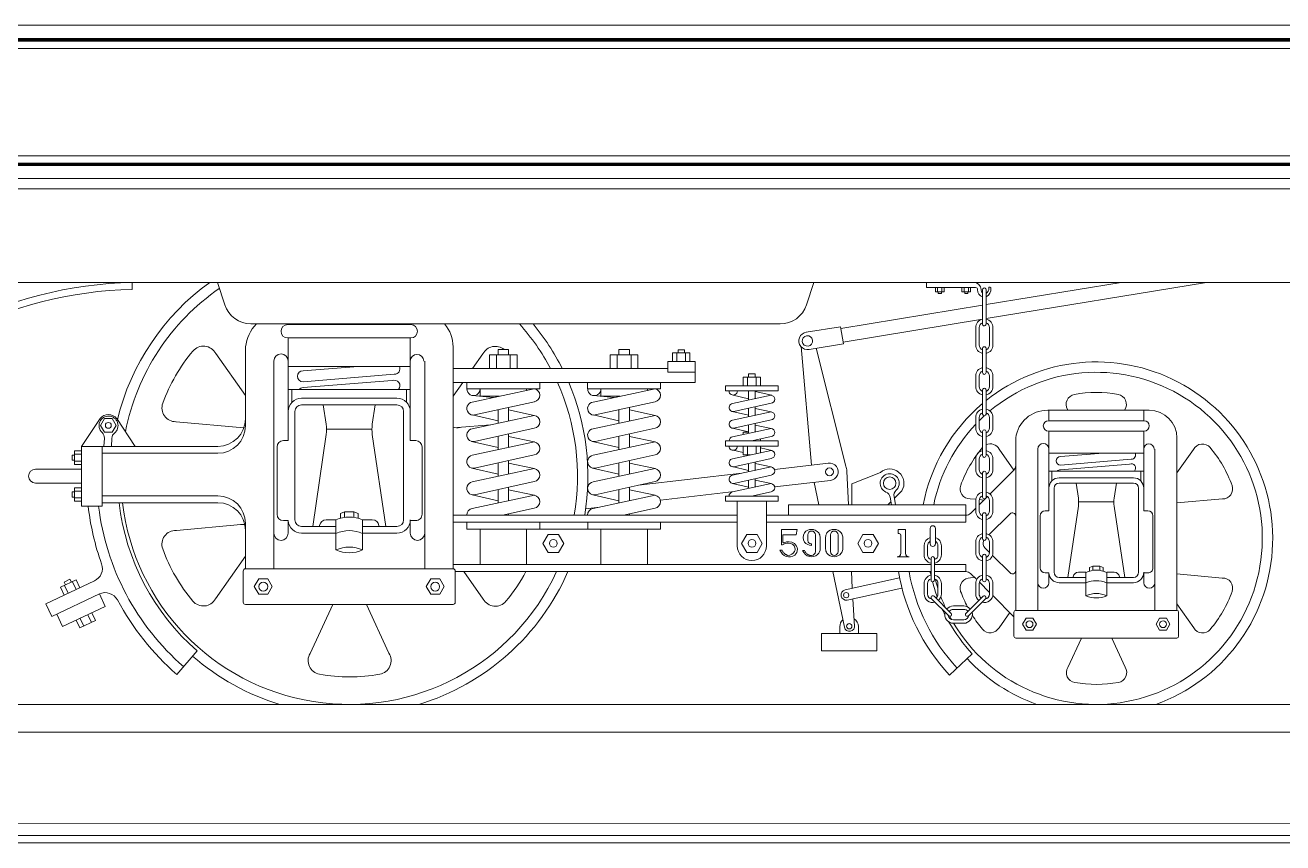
# Model space of a CAD drawing. Header units: inches. Extents: x 0 to 22, y 0 to 17.
# Drawn here: x 7.805 to 9.696, y 3.971 to 5.2 of the extents above; entities that cross this region are included whole.
import ezdxf

# ---------------------------------------------------------------- set-up
doc = ezdxf.new("R2010")
doc.units = ezdxf.units.IN
doc.header["$LTSCALE"] = 100
doc.header["$MEASUREMENT"] = 0
for name, color, linetype, lineweight in [('CARSIDE', 7, 'Continuous', 0), ('RAIL', 7, 'Continuous', 0), ('STRIPING', 7, 'Continuous', 0), ('TRUCK', 7, 'Continuous', 0), ('VESTIBULEFRAME', 7, 'Continuous', 0)]:
    doc.layers.add(name, color=color, linetype=linetype, lineweight=lineweight)

msp = doc.modelspace()

# ---------------------------------------------------------------- linework, layer by layer
at = {"layer": 'CARSIDE'}
for p, q in [((7.4186, 5.19985), (14.5913, 5.19985)), ((7.4666, 4.96935), (14.5334, 4.96935)), ((7.4666, 4.95375), (14.5334, 4.95375)), ((7.4666, 4.8131), (14.5334, 4.8131))]:
    msp.add_line(p, q, dxfattribs=at)
at = {"layer": 'RAIL'}
for p, q in [((5.08323, 4.1787), (16.91677, 4.17866)), ((5.08323, 4.1371), (16.91677, 4.13706)), ((5.08323, 4), (16.91677, 3.99996)), ((5.08323, 3.9818), (16.91677, 3.98176)), ((5.08323, 3.9707), (16.91677, 3.97066))]:
    msp.add_line(p, q, dxfattribs=at)
at = {"layer": 'STRIPING', "linetype": 'Continuous'}
for p, q in [((7.5712, 5.1647), (14.43, 5.1647)), ((14.43, 5.0035), (7.5712, 5.0035))]:
    msp.add_line(p, q, dxfattribs=at)
at = {"layer": 'STRIPING', "linetype": 'Continuous', "lineweight": 13, "const_width": 0.0052}
for points in [[(14.4976, 5.1465), (14.443, 5.1465), (14.443, 5.1777), (7.5582, 5.1777)], [(14.4976, 5.0425), (14.4638, 5.0425), (14.4638, 4.9905), (14.495, 4.9905), (14.495, 5.0217), (14.443, 5.0217), (14.443, 4.9905), (7.5582, 4.9905)]]:
    msp.add_lwpolyline(points, dxfattribs=at)
at = {"layer": 'TRUCK', "linetype": 'Continuous'}
for p, q in [((8.0943, 4.81315), (8.10535, 4.7794)), ((8.99119, 4.81315), (8.97997, 4.77928)), ((9.16058, 4.81315), (9.16058, 4.80535)), ((9.17398, 4.7988), (9.17398, 4.8053)), ((9.17722, 4.7988), (9.17722, 4.8053)), ((9.18372, 4.7988), (9.18372, 4.8053)), ((9.18697, 4.7988), (9.18697, 4.8053)), ((9.21384, 4.7988), (9.21384, 4.8053)), ((9.21709, 4.7988), (9.21709, 4.8053)), ((9.22359, 4.7988), (9.22359, 4.8053)), ((9.22684, 4.7988), (9.22684, 4.8053)), ((9.45294, 4.81315), (9.25004, 4.77985)), ((9.58135, 4.81315), (9.25004, 4.75878)), ((9.17398, 4.7988), (9.18697, 4.7988)), ((9.17804, 4.79636), (9.17804, 4.7988)), ((9.17804, 4.79636), (9.18291, 4.79636)), ((9.18291, 4.79636), (9.18291, 4.7988)), ((9.21384, 4.7988), (9.22684, 4.7988)), ((9.2179, 4.79636), (9.2179, 4.7988)), ((9.2179, 4.79636), (9.22277, 4.79636)), ((9.22277, 4.79636), (9.22277, 4.7988)), ((9.24484, 4.80224), (9.24484, 4.75013)), ((9.25004, 4.80224), (9.25004, 4.75031)), ((9.24484, 4.779), (9.03181, 4.74404)), ((9.03139, 4.7466), (8.97978, 4.73813)), ((9.0356, 4.72096), (9.03139, 4.7466)), ((9.24484, 4.75793), (9.03518, 4.72352)), ((9.23444, 4.74512), (9.23444, 4.71912)), ((9.23964, 4.74512), (9.23964, 4.71912)), ((9.25524, 4.74512), (9.25524, 4.71912)), ((9.26044, 4.74512), (9.26044, 4.71912)), ((8.51651, 4.71222), (8.51651, 4.70442)), ((8.53211, 4.71222), (8.51651, 4.71222)), ((8.53211, 4.71222), (8.53211, 4.70442)), ((8.69811, 4.71222), (8.69811, 4.70442)), ((8.71371, 4.71222), (8.69811, 4.71222)), ((8.71371, 4.71222), (8.71371, 4.70442)), ((8.78691, 4.712), (8.78691, 4.70712)), ((8.79666, 4.712), (8.78691, 4.712)), ((8.79666, 4.712), (8.79666, 4.70712)), ((8.98765, 4.53828), (8.97182, 4.71655)), ((9.0356, 4.72096), (8.98384, 4.71247)), ((9.03922, 4.53693), (8.99467, 4.71424)), ((9.24484, 4.71392), (9.24484, 4.67751)), ((9.25004, 4.71392), (9.25004, 4.67751)), ((8.13658, 4.64305), (8.09185, 4.70616)), ((8.47791, 4.68362), (8.49365, 4.70582)), ((8.50351, 4.70442), (8.50351, 4.68362)), ((8.54509, 4.70442), (8.50351, 4.70442)), ((8.51391, 4.70442), (8.51391, 4.68362)), ((8.53471, 4.70442), (8.53471, 4.68362)), ((8.54509, 4.70442), (8.54509, 4.68362)), ((8.68511, 4.70442), (8.68511, 4.68362)), ((8.72669, 4.70442), (8.68511, 4.70442)), ((8.69551, 4.70442), (8.69551, 4.68362)), ((8.71631, 4.70442), (8.71631, 4.68362)), ((8.72669, 4.70442), (8.72669, 4.68362)), ((8.81267, 4.69402), (8.77173, 4.69402)), ((8.77173, 4.69402), (8.77173, 4.67842)), ((8.80478, 4.70712), (8.77879, 4.70712)), ((8.77879, 4.70712), (8.77879, 4.69412)), ((8.78529, 4.70712), (8.78529, 4.69412)), ((8.79829, 4.70712), (8.79829, 4.69412)), ((8.80478, 4.70712), (8.80478, 4.69412)), ((8.81267, 4.69402), (8.81267, 4.66282)), ((8.77173, 4.68362), (8.44867, 4.68362)), ((8.81267, 4.67842), (8.77173, 4.67842)), ((8.88498, 4.6709), (8.88498, 4.6579)), ((8.91097, 4.6709), (8.88498, 4.6709)), ((8.89148, 4.6709), (8.89148, 4.6579)), ((8.8931, 4.67578), (8.8931, 4.6709)), ((8.90285, 4.67578), (8.8931, 4.67578)), ((8.90285, 4.67578), (8.90285, 4.6709)), ((8.90448, 4.6709), (8.90448, 4.6579)), ((8.91097, 4.6709), (8.91097, 4.6579)), ((9.23444, 4.67232), (9.23444, 4.65672)), ((9.23964, 4.67232), (9.23964, 4.65672)), ((9.25524, 4.67232), (9.25524, 4.65672)), ((9.26044, 4.67232), (9.26044, 4.65672)), ((8.81267, 4.66282), (8.44867, 4.66282)), ((8.44867, 4.64235), (8.46317, 4.66282)), ((8.46941, 4.66282), (8.46941, 4.65325)), ((8.57911, 4.65325), (8.46941, 4.65325)), ((8.57082, 4.65323), (8.47756, 4.63325)), ((8.48927, 4.65325), (8.48927, 4.64202)), ((8.55927, 4.65325), (8.55927, 4.65075)), ((8.57911, 4.66282), (8.57911, 4.65325)), ((8.65101, 4.66282), (8.65101, 4.65325)), ((8.76071, 4.65325), (8.65101, 4.65325)), ((8.75242, 4.65323), (8.65916, 4.63325)), ((8.67087, 4.65325), (8.67087, 4.64202)), ((8.74087, 4.65325), (8.74087, 4.65075)), ((8.76071, 4.66282), (8.76071, 4.65325)), ((8.85851, 4.65777), (8.85851, 4.64997)), ((8.93741, 4.65777), (8.85851, 4.65777)), ((8.93741, 4.65777), (8.93741, 4.64997)), ((8.50901, 4.63998), (8.478, 4.64306)), ((8.57089, 4.63385), (8.48096, 4.61384)), ((8.51853, 4.64202), (8.48927, 4.64202)), ((8.69061, 4.63998), (8.6596, 4.64306)), ((8.75249, 4.63385), (8.66256, 4.61384)), ((8.70013, 4.64202), (8.67087, 4.64202)), ((8.93741, 4.64997), (8.85851, 4.64997)), ((8.92713, 4.64356), (8.8688, 4.63106)), ((8.86964, 4.64374), (8.8931, 4.63833)), ((8.8931, 4.64997), (8.8931, 4.63626)), ((8.90285, 4.64997), (8.90285, 4.63835)), ((8.90285, 4.649), (8.92781, 4.6434)), ((9.24484, 4.65152), (9.24484, 4.61511)), ((9.25004, 4.65152), (9.25004, 4.61511)), ((8.51651, 4.62175), (8.51651, 4.60159)), ((8.53211, 4.62522), (8.53211, 4.60494)), ((8.53211, 4.62148), (8.57086, 4.61325)), ((8.69811, 4.62175), (8.69811, 4.60159)), ((8.71371, 4.62522), (8.71371, 4.60494)), ((8.71371, 4.62148), (8.75246, 4.61325)), ((8.86824, 4.61906), (8.8931, 4.61333)), ((8.92711, 4.61856), (8.8688, 4.60606)), ((8.92712, 4.63143), (8.87093, 4.61893)), ((8.8931, 4.62386), (8.8931, 4.61127)), ((8.90285, 4.62603), (8.90285, 4.61336)), ((8.90285, 4.62371), (8.92712, 4.61856)), ((9.3731, 4.62085), (9.37253, 4.62207)), ((9.45839, 4.62085), (9.45878, 4.6217)), ((7.88979, 4.56668), (7.91819, 4.60835)), ((7.9245, 4.60832), (7.91865, 4.59818)), ((7.91865, 4.59818), (7.9245, 4.58805)), ((7.9362, 4.60832), (7.9245, 4.60832)), ((7.9362, 4.60832), (7.94205, 4.59818)), ((7.94205, 4.59818), (7.9362, 4.58805)), ((7.97069, 4.56668), (7.94315, 4.60832)), ((8.13431, 4.59475), (8.03212, 4.60371)), ((8.45548, 4.59479), (8.50506, 4.59914)), ((8.4775, 4.61385), (8.51651, 4.60486)), ((8.57087, 4.61325), (8.47756, 4.59325)), ((8.6591, 4.61385), (8.69811, 4.60486)), ((8.75247, 4.61325), (8.65916, 4.59325)), ((8.92712, 4.60643), (8.87093, 4.59393)), ((8.8931, 4.59886), (8.8931, 4.58626)), ((8.90285, 4.60103), (8.90285, 4.58835)), ((8.90285, 4.59871), (8.92712, 4.59356)), ((9.23444, 4.60992), (9.23444, 4.59432)), ((9.23964, 4.60992), (9.23964, 4.59432)), ((9.25524, 4.60992), (9.25524, 4.59432)), ((9.26044, 4.60992), (9.26044, 4.59432)), ((7.92438, 4.57916), (7.92372, 4.5667)), ((7.9362, 4.58805), (7.9245, 4.58805)), ((7.93559, 4.57902), (7.93494, 4.5667)), ((8.32714, 4.59259), (8.25781, 4.59259)), ((8.57086, 4.59384), (8.48096, 4.57384)), ((8.51651, 4.58175), (8.51651, 4.56159)), ((8.53211, 4.58522), (8.53211, 4.56494)), ((8.53211, 4.58148), (8.57086, 4.57325)), ((8.75246, 4.59384), (8.66256, 4.57384)), ((8.69811, 4.58175), (8.69811, 4.56159)), ((8.71371, 4.58522), (8.71371, 4.56494)), ((8.71371, 4.58148), (8.75246, 4.57325)), ((8.86862, 4.59397), (8.8931, 4.58832)), ((8.92714, 4.59355), (8.8688, 4.58106)), ((8.8931, 4.58787), (8.88498, 4.58787)), ((8.88498, 4.58787), (8.88498, 4.58452)), ((8.92709, 4.58143), (8.89765, 4.57487)), ((8.91097, 4.57784), (8.91097, 4.57486)), ((9.24484, 4.58912), (9.24484, 4.55271)), ((9.25004, 4.58912), (9.25004, 4.55271)), ((7.87968, 4.55988), (7.87968, 4.53951)), ((7.87968, 4.55988), (7.88987, 4.55988)), ((7.88989, 4.5667), (7.88989, 4.4767)), ((7.92109, 4.5667), (7.92109, 4.4767)), ((8.47665, 4.57405), (8.51651, 4.56486)), ((8.57089, 4.57325), (8.47756, 4.55325)), ((8.65825, 4.57405), (8.69811, 4.56486)), ((8.75249, 4.57325), (8.65916, 4.55325)), ((8.85851, 4.57487), (8.85851, 4.56707)), ((8.93741, 4.57487), (8.85851, 4.57487)), ((8.93741, 4.56707), (8.85851, 4.56707)), ((8.92713, 4.56066), (8.8688, 4.54816)), ((8.86964, 4.56084), (8.88498, 4.5573)), ((8.88498, 4.567), (8.88498, 4.554)), ((8.89148, 4.567), (8.89148, 4.554)), ((8.90285, 4.57603), (8.90285, 4.57487)), ((8.90448, 4.567), (8.90448, 4.5558)), ((8.91097, 4.567), (8.91097, 4.55719)), ((8.91097, 4.56428), (8.92781, 4.5605)), ((8.93741, 4.57487), (8.93741, 4.56707)), ((9.29196, 4.53107), (9.2698, 4.56234)), ((9.53702, 4.52682), (9.56202, 4.56209)), ((7.87586, 4.55352), (7.87586, 4.54588)), ((7.87586, 4.55352), (7.87968, 4.55352)), ((7.87586, 4.54588), (7.87968, 4.54588)), ((7.87968, 4.5548), (7.88987, 4.5548)), ((7.87968, 4.54461), (7.88987, 4.54461)), ((7.87968, 4.53951), (7.88987, 4.53951)), ((8.57086, 4.55384), (8.48096, 4.53384)), ((8.51651, 4.54175), (8.51651, 4.52159)), ((8.53211, 4.54522), (8.53211, 4.52494)), ((8.53211, 4.54148), (8.57086, 4.53325)), ((8.75246, 4.55384), (8.66256, 4.53384)), ((8.69811, 4.54175), (8.69811, 4.52159)), ((8.71371, 4.54522), (8.71371, 4.52494)), ((8.71371, 4.54148), (8.75246, 4.53325)), ((8.92712, 4.54853), (8.87093, 4.53603)), ((8.89608, 4.554), (8.88498, 4.554)), ((8.8931, 4.554), (8.8931, 4.55336)), ((8.8931, 4.54096), (8.8931, 4.52837)), ((8.90285, 4.54313), (8.90285, 4.53046)), ((8.90285, 4.54081), (8.92712, 4.53566)), ((9.01323, 4.54123), (8.93179, 4.53184)), ((9.23444, 4.54752), (9.23444, 4.53192)), ((9.23444, 4.54752), (9.23444, 4.53192)), ((9.23964, 4.54752), (9.23964, 4.53192)), ((9.23964, 4.54752), (9.23964, 4.53192)), ((9.25524, 4.54752), (9.25524, 4.53192)), ((9.25524, 4.54752), (9.25524, 4.53192)), ((9.26044, 4.54752), (9.26044, 4.53192)), ((9.26044, 4.54752), (9.26044, 4.53192)), ((8.47666, 4.53405), (8.51651, 4.52486)), ((8.57086, 4.53324), (8.47756, 4.51325)), ((8.65826, 4.53405), (8.69811, 4.52486)), ((8.75246, 4.53324), (8.65916, 4.51325)), ((8.88309, 4.52622), (8.72735, 4.50826)), ((8.86824, 4.53616), (8.8931, 4.53043)), ((8.92711, 4.53566), (8.8688, 4.52316)), ((8.92712, 4.52353), (8.87093, 4.51103)), ((9.04065, 4.52937), (9.04304, 4.47883)), ((9.04848, 4.51011), (9.09118, 4.5276)), ((9.24484, 4.52672), (9.24484, 4.49031)), ((9.25004, 4.52686), (9.25004, 4.49031)), ((9.29169, 4.53079), (9.25585, 4.49502)), ((7.87968, 4.50448), (7.87968, 4.48411)), ((7.87968, 4.50448), (7.88987, 4.50448)), ((8.57086, 4.51384), (8.48096, 4.49384)), ((8.51651, 4.50175), (8.51651, 4.48159)), ((8.53211, 4.50522), (8.53211, 4.48493)), ((8.53211, 4.50148), (8.57086, 4.49325)), ((8.75246, 4.51384), (8.66256, 4.49384)), ((8.69811, 4.50175), (8.69811, 4.48159)), ((8.71371, 4.50522), (8.71371, 4.48493)), ((8.71371, 4.50148), (8.75246, 4.49325)), ((8.86862, 4.51107), (8.8931, 4.50542)), ((8.92714, 4.51065), (8.8688, 4.49816)), ((8.8931, 4.51596), (8.8931, 4.50336)), ((8.90285, 4.51813), (8.90285, 4.50545)), ((8.90285, 4.51581), (8.92712, 4.51066)), ((9.01598, 4.51539), (8.93211, 4.5057)), ((8.99169, 4.51258), (8.99875, 4.47883)), ((9.04848, 4.51011), (9.04848, 4.47883)), ((7.87586, 4.49812), (7.87968, 4.49812)), ((7.87586, 4.49812), (7.87586, 4.49048)), ((7.87586, 4.49048), (7.87968, 4.49048)), ((7.87968, 4.4994), (7.88987, 4.4994)), ((7.87968, 4.48921), (7.88987, 4.48921)), ((7.87968, 4.48411), (7.88987, 4.48411)), ((8.47727, 4.4939), (8.51651, 4.48486)), ((8.5709, 4.49324), (8.47756, 4.47325)), ((8.65186, 4.49955), (8.65071, 4.49942)), ((8.65887, 4.4939), (8.69811, 4.48486)), ((8.7525, 4.49324), (8.65916, 4.47325)), ((8.87122, 4.49867), (8.76034, 4.48588)), ((8.85851, 4.49188), (8.85851, 4.48408)), ((8.93741, 4.49188), (8.85851, 4.49188)), ((8.93741, 4.48408), (8.85851, 4.48408)), ((8.89768, 4.49191), (8.86371, 4.49191)), ((8.87608, 4.48408), (8.87608, 4.41697)), ((8.92709, 4.49853), (8.89735, 4.49191)), ((8.90285, 4.49313), (8.90285, 4.49188)), ((8.91983, 4.48408), (8.91983, 4.41697)), ((8.93741, 4.49188), (8.93741, 4.48408)), ((9.10258, 4.47883), (9.10711, 4.48342)), ((9.10578, 4.49042), (9.10799, 4.47883)), ((9.11174, 4.49121), (9.1141, 4.47883)), ((9.11223, 4.4886), (9.12341, 4.49992)), ((9.23459, 4.48711), (9.22635, 4.48783)), ((9.23444, 4.48512), (9.23444, 4.46952)), ((9.25215, 4.49133), (9.23964, 4.47883)), ((9.23964, 4.48512), (9.23964, 4.46952)), ((9.24685, 4.48603), (9.23979, 4.48665)), ((9.25524, 4.48512), (9.25524, 4.46952)), ((9.26044, 4.48512), (9.26044, 4.46952)), ((9.44263, 4.48323), (9.38878, 4.48323)), ((9.53702, 4.48159), (9.60547, 4.48758)), ((8.28568, 4.46807), (8.27923, 4.46573)), ((8.29936, 4.46807), (8.30601, 4.46577)), ((8.52376, 4.46325), (8.46942, 4.46325)), ((8.57082, 4.47383), (8.52323, 4.46325)), ((8.53211, 4.46522), (8.53211, 4.46323)), ((8.66878, 4.47531), (8.64806, 4.47291)), ((8.75242, 4.47383), (8.70475, 4.46323)), ((8.71371, 4.46522), (8.71371, 4.46323)), ((9.23444, 4.47364), (9.22693, 4.46615)), ((9.24484, 4.46432), (9.24484, 4.428)), ((9.25004, 4.4643), (9.25004, 4.42791)), ((9.28609, 4.4653), (9.25442, 4.43368)), ((8.1297, 4.44937), (8.03266, 4.44033)), ((8.46947, 4.45283), (8.46947, 4.44243)), ((8.57907, 4.45283), (8.57907, 4.44243)), ((8.65107, 4.45283), (8.65107, 4.44243)), ((8.76067, 4.45283), (8.76067, 4.44243)), ((8.48927, 4.44243), (8.48927, 4.38883)), ((8.55927, 4.44243), (8.55927, 4.38883)), ((8.59162, 4.43434), (8.58382, 4.42083)), ((8.60721, 4.43434), (8.59162, 4.43434)), ((8.60721, 4.43434), (8.61501, 4.42083)), ((8.67087, 4.44243), (8.67087, 4.38883)), ((8.74087, 4.44243), (8.74087, 4.38883)), ((8.89024, 4.43434), (8.88244, 4.42083)), ((8.90583, 4.43434), (8.89024, 4.43434)), ((8.90583, 4.43434), (8.91363, 4.42083)), ((8.94245, 4.44171), (8.94245, 4.41956)), ((8.94245, 4.44171), (8.96598, 4.44171)), ((8.94474, 4.4337), (8.94474, 4.42286)), ((8.94474, 4.4337), (8.96453, 4.4337)), ((8.96598, 4.44171), (8.96453, 4.4337)), ((8.98206, 4.4337), (8.98206, 4.42455)), ((8.9935, 4.4337), (8.9935, 4.40853)), ((9.00054, 4.43077), (9.00054, 4.41141)), ((9.0088, 4.42999), (9.0088, 4.41257)), ((9.01609, 4.4337), (9.01609, 4.40853)), ((9.02753, 4.4337), (9.02753, 4.40853)), ((9.0345, 4.43077), (9.0345, 4.41179)), ((9.06481, 4.43434), (9.05701, 4.42083)), ((9.08041, 4.43434), (9.06481, 4.43434)), ((9.08041, 4.43434), (9.08821, 4.42083)), ((9.1177, 4.44171), (9.12896, 4.44171)), ((9.1177, 4.44171), (9.1177, 4.43553)), ((9.1177, 4.43553), (9.11939, 4.43553)), ((9.12199, 4.43293), (9.12199, 4.40598)), ((9.12896, 4.44171), (9.12896, 4.40598)), ((9.16603, 4.42001), (9.16603, 4.44344)), ((9.17383, 4.42001), (9.17383, 4.44344)), ((9.25058, 4.42985), (9.25004, 4.42931)), ((8.58382, 4.42083), (8.59161, 4.40733)), ((8.60721, 4.40733), (8.59161, 4.40733)), ((8.61501, 4.42083), (8.60721, 4.40733)), ((8.88244, 4.42083), (8.89024, 4.40733)), ((8.90583, 4.40733), (8.89024, 4.40733)), ((8.91363, 4.42083), (8.90583, 4.40733)), ((8.94016, 4.41082), (8.9428, 4.41082)), ((8.97432, 4.41011), (8.97695, 4.41011)), ((8.98764, 4.42014), (8.98764, 4.41769)), ((9.05701, 4.42083), (9.06481, 4.40733)), ((9.08041, 4.40733), (9.06481, 4.40733)), ((9.08821, 4.42083), (9.08041, 4.40733)), ((9.15693, 4.40371), (9.15693, 4.41727)), ((9.15693, 4.40371), (9.15693, 4.41727)), ((9.16213, 4.40371), (9.16213, 4.41727)), ((9.16213, 4.40371), (9.16213, 4.41727)), ((9.17773, 4.40371), (9.17773, 4.41727)), ((9.17773, 4.40371), (9.17773, 4.41727)), ((9.18293, 4.40371), (9.18293, 4.41727)), ((9.18293, 4.40371), (9.18293, 4.41727)), ((9.23444, 4.42272), (9.23444, 4.40712)), ((9.23964, 4.42272), (9.23964, 4.40712)), ((9.24861, 4.41373), (9.25524, 4.40712)), ((9.25524, 4.42272), (9.25524, 4.40712)), ((9.26044, 4.42272), (9.26044, 4.40712)), ((8.13658, 4.40171), (8.09151, 4.33737)), ((9.11649, 4.40048), (9.13446, 4.40048)), ((9.16733, 4.36555), (9.16733, 4.39851)), ((9.17253, 4.36555), (9.17253, 4.39851)), ((9.24484, 4.40192), (9.24484, 4.36551)), ((9.25004, 4.40192), (9.25004, 4.36551)), ((9.25966, 4.4027), (9.28609, 4.37632)), ((8.46503, 4.37843), (8.49403, 4.33702)), ((9.01973, 4.37843), (9.03701, 4.29475)), ((9.12013, 4.36892), (9.03816, 4.35089)), ((9.04778, 4.37843), (9.04897, 4.35326)), ((9.23284, 4.36957), (9.22675, 4.369)), ((9.22689, 4.37551), (9.23597, 4.36644)), ((9.41043, 4.38652), (9.40542, 4.3847)), ((9.42106, 4.38652), (9.42622, 4.38473)), ((9.53702, 4.37509), (9.60511, 4.36875)), ((7.88216, 4.36594), (7.85865, 4.35486)), ((7.85865, 4.35486), (7.86419, 4.3431)), ((7.87274, 4.36689), (7.86392, 4.36273)), ((7.86392, 4.36273), (7.866, 4.35832)), ((7.86453, 4.35763), (7.87007, 4.34587)), ((7.87274, 4.36689), (7.87482, 4.36248)), ((7.87629, 4.36317), (7.88183, 4.35141)), ((7.88216, 4.36594), (7.8877, 4.35418)), ((9.12359, 4.35374), (9.04131, 4.33564)), ((9.15693, 4.34475), (9.15693, 4.36035)), ((9.15693, 4.34475), (9.15693, 4.36035)), ((9.16213, 4.34475), (9.16213, 4.36035)), ((9.16213, 4.34475), (9.16213, 4.36035)), ((9.17773, 4.34475), (9.17773, 4.36035)), ((9.17773, 4.34475), (9.17773, 4.36035)), ((9.18293, 4.34475), (9.18293, 4.36035)), ((9.23444, 4.36032), (9.23444, 4.34472)), ((9.23964, 4.36032), (9.23964, 4.34472)), ((9.23994, 4.36248), (9.25524, 4.34721)), ((9.25524, 4.36032), (9.25524, 4.34472)), ((9.26044, 4.36032), (9.26044, 4.34472)), ((7.91686, 4.34478), (7.92572, 4.32597)), ((9.04972, 4.33749), (9.05238, 4.2961)), ((9.19386, 4.31196), (9.16811, 4.33771)), ((9.19753, 4.31564), (9.17179, 4.34139)), ((9.2456, 4.34137), (9.21986, 4.31562)), ((9.24928, 4.33769), (9.22353, 4.31194)), ((9.2602, 4.34225), (9.29202, 4.31049)), ((7.83655, 4.32993), (7.84542, 4.31112)), ((7.85281, 4.3146), (7.86168, 4.29578)), ((7.90506, 4.30213), (7.89962, 4.31366)), ((7.91093, 4.30489), (7.90549, 4.31643)), ((8.26807, 4.32906), (8.23368, 4.25529)), ((8.31861, 4.32906), (8.35227, 4.2558)), ((9.21649, 4.32678), (9.20089, 4.32678)), ((9.21649, 4.32158), (9.20089, 4.32158)), ((9.28555, 4.31696), (9.26955, 4.29412)), ((9.53702, 4.32996), (9.5623, 4.29387)), ((7.88742, 4.29381), (7.88198, 4.30535)), ((7.91093, 4.30489), (7.88742, 4.29381)), ((7.8933, 4.29658), (7.88786, 4.30812)), ((9.03023, 4.29569), (9.03023, 4.28546)), ((9.05823, 4.29569), (9.05823, 4.28546)), ((9.21649, 4.30598), (9.20089, 4.30598)), ((9.21649, 4.30078), (9.20089, 4.30078)), ((9.08583, 4.28546), (9.00263, 4.28546)), ((9.00263, 4.28546), (9.00263, 4.25946)), ((9.08583, 4.28546), (9.08583, 4.25946)), ((9.39352, 4.27855), (9.37295, 4.23442)), ((9.4391, 4.27855), (9.4592, 4.23479)), ((8.06398, 4.25915), (8.0332, 4.2239)), ((9.08583, 4.25946), (9.00263, 4.25946)), ((9.22936, 4.25471), (9.19506, 4.22285))]:
    msp.add_line(p, q, dxfattribs=at)
at = {"layer": 'TRUCK'}
for p, q in [((8.99126, 4.8131), (8.09437, 4.8131)), ((9.23442, 4.80535), (9.16058, 4.80535)), ((8.94048, 4.75075), (8.14488, 4.75075)), ((8.38519, 4.74969), (8.20005, 4.74969)), ((8.38519, 4.7296), (8.20005, 4.7296)), ((8.38442, 4.68697), (8.20082, 4.68697)), ((8.30576, 4.68697), (8.22318, 4.68045)), ((8.36037, 4.67499), (8.22318, 4.66372)), ((8.38442, 4.65215), (8.20082, 4.65215)), ((8.35699, 4.66547), (8.22318, 4.65491)), ((8.36434, 4.63911), (8.22091, 4.63911)), ((8.36434, 4.62905), (8.22091, 4.62905)), ((9.49542, 4.62085), (9.34275, 4.62085)), ((9.48772, 4.60525), (9.34392, 4.60525)), ((9.48772, 4.58965), (9.34392, 4.58965)), ((8.09498, 4.5667), (7.88989, 4.5667)), ((8.20082, 4.57549), (8.19374, 4.57549)), ((8.38442, 4.57549), (8.39251, 4.57549)), ((8.09498, 4.5563), (7.92109, 4.5563)), ((9.48712, 4.55654), (9.34452, 4.55654)), ((9.42603, 4.55654), (9.36189, 4.55147)), ((9.46845, 4.54723), (9.36189, 4.53847)), ((9.46582, 4.53984), (9.36189, 4.53163)), ((7.88989, 4.53239), (7.82069, 4.53239)), ((9.48712, 4.52949), (9.34452, 4.52949)), ((7.88989, 4.51159), (7.82069, 4.51159)), ((9.47152, 4.51936), (9.36012, 4.51936)), ((9.47152, 4.51155), (9.36012, 4.51155)), ((8.09498, 4.4923), (7.92109, 4.4923)), ((8.09498, 4.4819), (7.92109, 4.4819)), ((7.92109, 4.4767), (7.88989, 4.4767)), ((8.29933, 4.46802), (8.28563, 4.46802)), ((8.87608, 4.46323), (8.44867, 4.46323)), ((9.21986, 4.46323), (8.91983, 4.46323)), ((9.2197, 4.47883), (8.95297, 4.47883)), ((9.34452, 4.46995), (9.33902, 4.46995)), ((9.48712, 4.46995), (9.49341, 4.46995)), ((8.19374, 4.45506), (8.20086, 4.45506)), ((8.27254, 4.44623), (8.22091, 4.44623)), ((8.27254, 4.45627), (8.25794, 4.45627)), ((8.3273, 4.45627), (8.31271, 4.45627)), ((8.36434, 4.44623), (8.31271, 4.44623)), ((8.38442, 4.45506), (8.39251, 4.45506)), ((8.87608, 4.45283), (8.44867, 4.45283)), ((9.21986, 4.45283), (8.91983, 4.45283)), ((8.27254, 4.43618), (8.22091, 4.43618)), ((8.27254, 4.43618), (8.22091, 4.43618)), ((8.36434, 4.43618), (8.31271, 4.43618)), ((8.36434, 4.43618), (8.31271, 4.43618)), ((8.76067, 4.44243), (8.46947, 4.44243)), ((9.16733, 4.38883), (8.44867, 4.38883)), ((9.21982, 4.38883), (9.17253, 4.38883)), ((8.44867, 4.38262), (8.13658, 4.38262)), ((9.16733, 4.37843), (8.45201, 4.37843)), ((9.21982, 4.37843), (9.17253, 4.37843)), ((9.33902, 4.37641), (9.34455, 4.37641)), ((9.40022, 4.36955), (9.36012, 4.36955)), ((9.40022, 4.37735), (9.38889, 4.37735)), ((9.42103, 4.38647), (9.4104, 4.38647)), ((9.44275, 4.37735), (9.43142, 4.37735)), ((9.47152, 4.36955), (9.43142, 4.36955)), ((9.48712, 4.37641), (9.49341, 4.37641)), ((7.90944, 4.36428), (7.83655, 4.32993)), ((8.17003, 4.3674), (8.15656, 4.3674)), ((8.42856, 4.3674), (8.41509, 4.3674)), ((9.40022, 4.36175), (9.36012, 4.36175)), ((9.40022, 4.36175), (9.36012, 4.36175)), ((9.47152, 4.36175), (9.43142, 4.36175)), ((9.47152, 4.36175), (9.43142, 4.36175)), ((7.9169, 4.3448), (7.84542, 4.31112)), ((8.17004, 4.34427), (8.15657, 4.34427)), ((8.42857, 4.34427), (8.4151, 4.34427)), ((7.92572, 4.32597), (7.86168, 4.29578)), ((8.44867, 4.32906), (8.13658, 4.32906)), ((9.53702, 4.32015), (9.29462, 4.32015)), ((9.3206, 4.30832), (9.31014, 4.30832)), ((9.5214, 4.30832), (9.51094, 4.30832)), ((9.53702, 4.27855), (9.29462, 4.27855)), ((9.32061, 4.29036), (9.31015, 4.29036)), ((9.52141, 4.29036), (9.51095, 4.29036))]:
    msp.add_line(p, q, dxfattribs=at)
at = {"layer": 'TRUCK', "color": 7, "linetype": 'Continuous'}
for p, q in [((8.20082, 4.69464), (8.20082, 4.7296)), ((8.38442, 4.57549), (8.38442, 4.7296)), ((8.13658, 4.5979), (8.13658, 4.71621)), ((8.44867, 4.38262), (8.44867, 4.71621)), ((8.17919, 4.43618), (8.17919, 4.69483)), ((8.20082, 4.57549), (8.20082, 4.69483)), ((8.40605, 4.43618), (8.40605, 4.69483)), ((8.20632, 4.63282), (8.20632, 4.65215)), ((8.37892, 4.63282), (8.37892, 4.65215)), ((8.21087, 4.45627), (8.21087, 4.61901)), ((8.25359, 4.62905), (8.25783, 4.59999)), ((8.33152, 4.62905), (8.32725, 4.60005)), ((8.37438, 4.45627), (8.37438, 4.61901)), ((8.38442, 4.57549), (8.38442, 4.61901)), ((9.34452, 4.60525), (9.34452, 4.62085)), ((9.48712, 4.60525), (9.48712, 4.62085)), ((8.23765, 4.44623), (8.25783, 4.58452)), ((8.23765, 4.44623), (8.25783, 4.58452)), ((8.3476, 4.44623), (8.32725, 4.58445)), ((8.3476, 4.44623), (8.32725, 4.58445)), ((9.29462, 4.32015), (9.29462, 4.57925)), ((9.34452, 4.56249), (9.34452, 4.58965)), ((9.48712, 4.46995), (9.48712, 4.58965)), ((9.53702, 4.3268), (9.53702, 4.57925)), ((8.18409, 4.46472), (8.18409, 4.56583)), ((8.40217, 4.46472), (8.40217, 4.56583)), ((9.32772, 4.36175), (9.32772, 4.56264)), ((9.34452, 4.46995), (9.34452, 4.56264)), ((9.50392, 4.36175), (9.50392, 4.56264)), ((9.3488, 4.51447), (9.3488, 4.52949)), ((9.48285, 4.51447), (9.48285, 4.52949)), ((9.35232, 4.37735), (9.35232, 4.50375)), ((9.38551, 4.51155), (9.3888, 4.48898)), ((9.44603, 4.51155), (9.44272, 4.48903)), ((9.47932, 4.37735), (9.47932, 4.50375)), ((9.48712, 4.46995), (9.48712, 4.50375)), ((8.27923, 4.45858), (8.27923, 4.46573)), ((8.28563, 4.45995), (8.28563, 4.46802)), ((8.29932, 4.45998), (8.29932, 4.46802)), ((8.30601, 4.45856), (8.30601, 4.46577)), ((8.95297, 4.46323), (8.95297, 4.47883)), ((9.2197, 4.45283), (9.2197, 4.47883)), ((9.37312, 4.36955), (9.3888, 4.47696)), ((9.37312, 4.36955), (9.3888, 4.47696)), ((9.45852, 4.36955), (9.44272, 4.47691)), ((9.45852, 4.36955), (9.44272, 4.47691)), ((8.13658, 4.39205), (8.13658, 4.4507)), ((8.20082, 4.43618), (8.20082, 4.45506)), ((8.24779, 4.44623), (8.24801, 4.44768)), ((8.27254, 4.41094), (8.27254, 4.45627)), ((8.31271, 4.41091), (8.31271, 4.45627)), ((8.33745, 4.44623), (8.33723, 4.44769)), ((8.38442, 4.43618), (8.38442, 4.45506)), ((9.33152, 4.38391), (9.33152, 4.46245)), ((9.50091, 4.38391), (9.50091, 4.46245)), ((8.17919, 4.38262), (8.17919, 4.43618)), ((8.40605, 4.38262), (8.40605, 4.43618)), ((8.13658, 4.38262), (8.13658, 4.39205)), ((9.2197, 4.37843), (9.2197, 4.38883)), ((8.13323, 4.33241), (8.13323, 4.37928)), ((8.45201, 4.33241), (8.45201, 4.37928)), ((9.34452, 4.36175), (9.34452, 4.37641)), ((9.38101, 4.36955), (9.38117, 4.37067)), ((9.40022, 4.34214), (9.40022, 4.37735)), ((9.40542, 4.37915), (9.40542, 4.3847)), ((9.4104, 4.38021), (9.4104, 4.38647)), ((9.42102, 4.38023), (9.42102, 4.38647)), ((9.42622, 4.37913), (9.42622, 4.38473)), ((9.43142, 4.34212), (9.43142, 4.37735)), ((9.45064, 4.36955), (9.45047, 4.37068)), ((9.48712, 4.36175), (9.48712, 4.37641)), ((8.14989, 4.35584), (8.15656, 4.3674)), ((8.15657, 4.34427), (8.14989, 4.35584)), ((8.17671, 4.35582), (8.17003, 4.3674)), ((8.17004, 4.34427), (8.17671, 4.35582)), ((8.40842, 4.35584), (8.41509, 4.3674)), ((8.4151, 4.34427), (8.40842, 4.35584)), ((8.43524, 4.35582), (8.42856, 4.3674)), ((8.42857, 4.34427), (8.43524, 4.35582)), ((9.32772, 4.32015), (9.32772, 4.36175)), ((9.50392, 4.32015), (9.50392, 4.36175)), ((9.29202, 4.28115), (9.29202, 4.31755)), ((9.53702, 4.32015), (9.53702, 4.3268)), ((9.53962, 4.28115), (9.53962, 4.31755)), ((9.30496, 4.29935), (9.31014, 4.30832)), ((9.31015, 4.29036), (9.30496, 4.29935)), ((9.32579, 4.29933), (9.3206, 4.30832)), ((9.32061, 4.29036), (9.32579, 4.29933)), ((9.50576, 4.29935), (9.51094, 4.30832)), ((9.51095, 4.29036), (9.50576, 4.29935)), ((9.52659, 4.29933), (9.5214, 4.30832)), ((9.52141, 4.29036), (9.52659, 4.29933))]:
    msp.add_line(p, q, dxfattribs=at)
at = {"layer": 'TRUCK', "linetype": 'Continuous', "flags": 128}
for points in [[(8.9428, 4.41082), (8.94326, 4.40992), (8.94379, 4.40905), (8.94437, 4.40821), (8.945, 4.40743), (8.94569, 4.40669), (8.94642, 4.406), (8.94719, 4.40537), (8.94801, 4.4048)], [(8.97695, 4.41011), (8.97742, 4.40921), (8.97794, 4.40833), (8.97852, 4.4075), (8.97916, 4.40671), (8.97984, 4.40597), (8.98057, 4.40529), (8.98135, 4.40466), (8.98216, 4.40408)], [(8.94801, 4.4048), (8.94874, 4.40433), (8.94941, 4.40392), (8.95002, 4.40358), (8.95055, 4.4033), (8.95101, 4.40308), (8.9514, 4.40293), (8.95172, 4.40284), (8.95197, 4.40281)], [(8.98216, 4.40408), (8.98292, 4.40363), (8.98368, 4.40326), (8.98442, 4.40297), (8.98514, 4.40277), (8.98584, 4.40266), (8.98652, 4.40263), (8.98717, 4.40268), (8.98779, 4.40281)]]:
    msp.add_lwpolyline(points, dxfattribs=at)
at = {"layer": 'TRUCK', "linetype": 'Continuous'}
for centre, radius in [((7.93035, 4.59819), 0.00439), ((9.01467, 4.52837), 0.006), ((9.10513, 4.51124), 0.0094), ((8.59942, 4.42084), 0.00585), ((8.89804, 4.42084), 0.00585), ((9.07261, 4.42084), 0.00585), ((8.16328, 4.35583), 0.0067), ((8.42181, 4.35583), 0.0067), ((9.03971, 4.34302), 0.004), ((9.04435, 4.29627), 0.004), ((9.31536, 4.29934), 0.0052), ((9.51616, 4.29934), 0.0052)]:
    msp.add_circle(centre, radius, dxfattribs=at)
for centre, radius, start, end in [((8.29262, 4.52196), 0.3588, 125.75183, 166.29446), ((8.29262, 4.52196), 0.3432, 124.69918, 168.75679), ((9.23172, 4.80223), 0.0109, 1.61156, 89.99398), ((9.23442, 4.80235), 0.003, -2.30368, 90), ((9.24744, 4.80223), 0.0026, -0.28009, 181.48441), ((9.24594, 4.8024), 0.01151, -69.15777, 10.41057), ((9.24666, 4.8033), 0.00742, -62.93973, 9.16317), ((9.25562, 4.80455), 0.00163, -1.26381, 181.26381), ((9.24729, 4.80122), 0.00992, 174.17929, 255.68264), ((9.24818, 4.802), 0.00559, 174.51158, 233.26457), ((8.14488, 4.79235), 0.0416, -161.86581, -90), ((8.94048, 4.79235), 0.0416, -90, -18.31301), ((8.19739, 4.70848), 0.0613, 136.41253, 172.75504), ((8.39511, 4.71621), 0.05356, 0, 40.14907), ((8.29262, 4.52196), 0.3432, 28.1018, 41.80719), ((8.29262, 4.52196), 0.3588, 26.77959, 39.61623), ((9.24744, 4.74512), 0.013, 101.53696, 180), ((9.24744, 4.74512), 0.0078, 109.47122, 180), ((9.24745, 4.75032), 0.0026, -176.34173, 5.70316), ((9.24744, 4.74512), 0.013, 0, 78.46304), ((9.24744, 4.74512), 0.0078, 0, 70.52878), ((8.98148, 4.72525), 0.013, 97.06733, 280.75861), ((8.98148, 4.72525), 0.0078, 9.38253, 366.88544), ((8.2566, 4.54276), 0.26, 139.98629, 160.01711), ((8.0734, 4.69656), 0.0208, 27.46913, 139.98629), ((8.5121, 4.69623), 0.0208, 50.26941, 152.53087), ((9.24744, 4.71912), 0.013, 180, 258.46304), ((9.24744, 4.71912), 0.0078, 180, 250.52878), ((9.24744, 4.71391), 0.0026, -1.36256, 181.36256), ((9.24744, 4.71912), 0.013, -78.46304, 0), ((9.24744, 4.71912), 0.0078, -70.52878, 0), ((9.41582, 4.42837), 0.26521, -70.30144, 128.68975), ((9.41582, 4.42837), 0.24961, -149.25707, 129.88549), ((9.24744, 4.67232), 0.013, 101.53696, 180), ((9.24744, 4.67232), 0.0078, 109.47122, 180), ((9.24744, 4.67751), 0.0026, 179.96782, 359.95733), ((9.24744, 4.67232), 0.013, 0, 78.46304), ((9.24744, 4.67232), 0.0078, 0, 70.52878), ((8.47939, 4.65287), 0.0099, 177.75439, 362.24561), ((8.56917, 4.64354), 0.00985, -80.06645, 80.06645), ((8.29262, 4.52196), 0.3432, -9.85389, 24.23207), ((8.29262, 4.52196), 0.3588, -9.42147, 23.11566), ((8.66099, 4.65287), 0.0099, 177.75439, 362.24561), ((8.75077, 4.64354), 0.00985, -80.06645, 80.06645), ((9.24744, 4.65672), 0.013, 180, 258.46304), ((9.24744, 4.65672), 0.0078, 180, 250.52878), ((9.24744, 4.65151), 0.0026, -0.0003, 180.0003), ((9.24744, 4.65672), 0.0078, -70.52878, 0), ((9.24744, 4.65672), 0.013, -78.46304, 0), ((8.22091, 4.61901), 0.02008, 90, 180), ((8.36434, 4.61901), 0.02008, 0, 90), ((8.47926, 4.62354), 0.00985, 99.93355, 279.93355), ((8.66086, 4.62354), 0.00985, 99.93355, 279.93355), ((8.86994, 4.64992), 0.00619, 179.4664, 360.5336), ((8.92606, 4.63749), 0.00616, -80.06645, 80.06645), ((9.38552, 4.62983), 0.01513, 100.01711, 210.87427), ((9.41578, 4.45851), 0.1891, 79.98629, 100.01711), ((9.44603, 4.62983), 0.01513, -32.53087, 79.98629), ((7.93066, 4.59861), 0.01582, 37.73234, 142.0048), ((8.0318, 4.62451), 0.0208, 160.01711, 270.87427), ((8.22091, 4.61901), 0.01004, 90, 180), ((8.36434, 4.61901), 0.01004, 0, 90), ((8.86987, 4.62499), 0.00616, 99.93355, 279.93355), ((8.92606, 4.61249), 0.00616, -80.06645, 80.06645), ((9.41582, 4.42837), 0.26521, 130.14395, 169.03294), ((9.24744, 4.60992), 0.013, 101.53696, 180), ((9.24744, 4.60992), 0.0078, 109.47122, 180), ((9.24744, 4.6152), 0.0026, -177.98824, -1.95265), ((9.41582, 4.42837), 0.24961, 131.10859, 131.62142), ((9.24744, 4.60992), 0.013, 0, 78.46304), ((9.24744, 4.60992), 0.0078, 0, 70.52878), ((9.34186, 4.57324), 0.04761, 88.91811, 172.75504), ((9.49542, 4.57925), 0.0416, 0, 90), ((7.93071, 4.59789), 0.0143, -51.83168, 227.41097), ((8.09498, 4.6083), 0.0416, -90, 0), ((8.09498, 4.5979), 0.0416, -90, 0), ((8.45495, 4.61532), 0.0208, -107.5949, -78.19614), ((8.56917, 4.60354), 0.00985, -80.06645, 80.06645), ((8.75077, 4.60354), 0.00985, -80.06645, 80.06645), ((8.86987, 4.59999), 0.00616, 99.93355, 279.93355), ((9.41582, 4.42837), 0.24961, 136.6078, 168.3382), ((9.41582, 4.42837), 0.24961, 132.43399, 134.89709), ((7.91399, 4.57971), 0.0104, -3.0104, 47.41097), ((7.94597, 4.57847), 0.0104, 128.16832, 176.9896), ((8.47926, 4.58354), 0.00985, 99.93355, 279.93355), ((8.66086, 4.58354), 0.00985, 99.93355, 279.93355), ((8.86987, 4.57499), 0.00616, 99.93355, 181.11253), ((8.92606, 4.58749), 0.00616, -80.32124, 80.06645), ((9.24744, 4.59432), 0.013, 180, 258.46304), ((9.24744, 4.59432), 0.0078, 180, 250.52878), ((9.24744, 4.58911), 0.0026, 0.19228, 179.80772), ((9.24744, 4.59432), 0.013, -78.46304, 0), ((9.24744, 4.59432), 0.0078, -70.52878, 0), ((8.19374, 4.56583), 0.00966, 90, 180), ((8.39251, 4.56583), 0.00966, 0, 90), ((8.56917, 4.56354), 0.00985, -80.06645, 80.06645), ((8.75077, 4.56354), 0.00985, -80.06645, 80.06645), ((8.86994, 4.56702), 0.00619, 179.4664, 360.5336), ((8.92606, 4.55459), 0.00616, -80.06645, 80.06645), ((9.38962, 4.4435), 0.1891, 139.98629, 160.01711), ((9.24744, 4.54752), 0.013, 101.53696, 180), ((9.25637, 4.55536), 0.01513, 139.70787, 139.98629), ((9.25637, 4.55536), 0.01513, 27.46913, 114.77273), ((9.24744, 4.54752), 0.013, 0, 78.46304), ((9.57544, 4.55512), 0.01513, 40.01371, 152.53087), ((9.4422, 4.44326), 0.1891, 19.98289, 40.01371), ((8.47926, 4.54354), 0.00985, 99.93355, 279.93355), ((8.66086, 4.54354), 0.00985, 99.93355, 279.93355), ((8.86987, 4.54209), 0.00616, 99.93355, 279.93355), ((9.01474, 4.52833), 0.013, -84.53271, 98.53434), ((9.24744, 4.54752), 0.0078, 109.47122, 180), ((9.24744, 4.55271), 0.0026, 179.96782, 359.95733), ((9.24744, 4.54752), 0.0078, 0, 70.52878), ((8.56917, 4.52354), 0.00985, -80.06645, 80.06645), ((8.75077, 4.52354), 0.00985, -80.06645, 80.06645), ((8.86987, 4.51709), 0.00616, 99.93355, 279.93355), ((8.92606, 4.52959), 0.00616, -80.06645, 80.06645), ((9.01467, 4.52837), 0.026, 2.19566, 19.21991), ((9.10513, 4.51124), 0.0143, -47.07992, 247.20479), ((9.10513, 4.51124), 0.0215, -31.78938, 130.4828), ((9.24744, 4.53192), 0.013, 180, 258.46304), ((9.24744, 4.53192), 0.0078, 180, 250.52878), ((9.24744, 4.52671), 0.0026, 3.18929, 181.43046), ((9.24744, 4.53192), 0.0078, -70.52878, 0), ((9.24744, 4.53192), 0.013, -78.46304, 0), ((9.28462, 4.53787), 0.01, -45.05404, 0), ((8.47926, 4.50354), 0.00985, 99.93355, 279.93355), ((8.66086, 4.50354), 0.00985, 99.93355, 279.93355), ((8.92606, 4.50459), 0.00616, -80.32124, 80.06645), ((9.12195, 4.49316), 0.0104, 132.92008, 190.78796), ((9.22612, 4.50295), 0.01513, 160.01711, 270.87427), ((9.36012, 4.50375), 0.0156, 90, 180), ((9.36012, 4.50375), 0.0078, 90, 180), ((9.47152, 4.50375), 0.0156, 0, 90), ((9.47152, 4.50375), 0.0078, 0, 90), ((9.6057, 4.50271), 0.01513, -90.87427, 19.98289), ((8.29266, 4.52199), 0.3484, -173.39157, -131.02533), ((8.29262, 4.52196), 0.3432, -173.29576, -24.72242), ((8.09498, 4.4507), 0.0416, 0, 90), ((8.09498, 4.4403), 0.0416, 0, 90), ((8.56917, 4.48354), 0.00985, -80.32124, 80.06645), ((8.75077, 4.48354), 0.00985, -80.32124, 80.06645), ((8.86987, 4.49209), 0.00616, 99.93355, 181.73124), ((9.09556, 4.48847), 0.0104, 10.78796, 67.20479), ((9.24744, 4.48512), 0.013, 101.53696, 180), ((9.24744, 4.48512), 0.0078, 109.47122, 180), ((9.24744, 4.49031), 0.0026, 179.96782, 359.95733), ((9.24744, 4.48512), 0.013, 0, 78.46304), ((9.24744, 4.48512), 0.0078, 0, 70.52878), ((8.29271, 4.52197), 0.3952, -173.4187, -160.49852), ((8.29266, 4.52199), 0.3796, -173.14696, -131.0336), ((8.19374, 4.46472), 0.00966, 180, 270), ((8.39251, 4.46472), 0.00966, -91.59973, 0), ((8.47926, 4.46354), 0.00985, 99.93355, 181.73124), ((8.66086, 4.46354), 0.00985, 99.93355, 181.83804), ((9.21986, 4.47323), 0.01, -90, -45.05404), ((9.24744, 4.46952), 0.013, 180, 258.46304), ((9.24744, 4.46952), 0.0078, 180, 250.52878), ((9.24744, 4.46431), 0.0026, -0.21521, 181.48441), ((9.24744, 4.46952), 0.013, -78.46304, 0), ((9.24744, 4.46952), 0.0078, -70.52878, 0), ((9.28962, 4.46176), 0.005, 0, 134.94596), ((9.33902, 4.46245), 0.0075, 90, 180), ((9.49341, 4.46245), 0.0075, 0, 90), ((8.13038, 4.42858), 0.0208, 75.12301, 92.94641), ((8.22091, 4.45627), 0.02008, -176.56034, -90), ((8.22091, 4.45627), 0.01004, 180, 270), ((8.25794, 4.44623), 0.01004, 90, 171.69625), ((8.29259, 4.41169), 0.04875, 65.78842, 114.21158), ((8.3273, 4.44623), 0.01004, 8.37373, 90), ((8.36434, 4.45627), 0.02008, -90, 0), ((8.36434, 4.45627), 0.01004, -90, 0), ((9.16993, 4.44344), 0.0039, 0, 180), ((8.03174, 4.41955), 0.0208, 87.46913, 199.98629), ((8.29259, 4.39119), 0.04875, 65.78842, 114.21158), ((8.98771, 4.4297), 0.01287, 147.62839, 212.6736), ((8.98778, 4.4337), 0.00572, 0, 180), ((8.9907, 4.43049), 0.00984, 1.59579, 37.82752), ((9.02167, 4.4297), 0.01287, 147.62839, 178.73665), ((9.02181, 4.4337), 0.00572, 0, 180), ((9.02466, 4.43049), 0.00984, 1.59579, 37.82752), ((9.11939, 4.43293), 0.0026, 0, 89.98601), ((9.16993, 4.41727), 0.013, 107.4576, 180), ((9.16993, 4.41727), 0.013, 0, 72.5424), ((9.24744, 4.42272), 0.013, 101.53696, 180), ((9.24744, 4.42272), 0.0078, 109.47122, 180), ((9.24744, 4.42791), 0.0026, 178.1538, 359.95733), ((9.25567, 4.42081), 0.01, 152.6895, 225.05404), ((9.24744, 4.42272), 0.013, 0, 78.46304), ((9.24744, 4.42272), 0.0078, 0, 70.52878), ((8.25653, 4.5013), 0.26, -160.01371, -139.98289), ((8.29259, 4.3665), 0.04875, 65.62698, 114.28302), ((8.29259, 4.4554), 0.04875, -114.28302, -65.62698), ((8.89796, 4.41697), 0.02188, 180, 360), ((8.94355, 4.41956), 0.0011, 180, 296.93204), ((8.95235, 4.40641), 0.01473, 89.24972, 124.29472), ((8.94584, 4.42286), 0.0011, 180, 293.09582), ((8.95297, 4.40846), 0.01497, 53.67216, 116.56917), ((8.9521, 4.41415), 0.01134, -90.67008, -28.02329), ((8.95365, 4.412), 0.00919, 12.11529, 96.90044), ((8.95573, 4.41174), 0.01069, -51.84815, 55.20056), ((8.95653, 4.41197), 0.0064, -29.4882, 17.79446), ((8.98693, 4.42539), 0.00494, -170.16049, -146.09255), ((8.98718, 4.42514), 0.00502, -150.17524, -84.62808), ((8.98778, 4.40853), 0.00572, -90, 0), ((8.98988, 4.41222), 0.01069, -49.67811, 4.36643), ((9.02167, 4.41286), 0.01287, -178.73665, -147.62839), ((9.02181, 4.40853), 0.00572, 180, 360), ((9.02466, 4.41207), 0.00984, -37.82752, -1.59579), ((9.11649, 4.40598), 0.0055, -90, 0), ((9.13446, 4.40598), 0.0055, 180, 270), ((9.16993, 4.41727), 0.0078, 120, 180), ((9.16993, 4.42001), 0.0039, 180, 360), ((9.16993, 4.41727), 0.0078, 0, 60), ((9.24744, 4.40712), 0.013, 180, 258.46304), ((9.24744, 4.40712), 0.0078, 180, 250.52878), ((9.24744, 4.40712), 0.013, -78.46304, 0), ((9.24744, 4.40712), 0.0078, -70.52878, 0), ((7.90058, 4.3831), 0.0208, -64.7683, 19.50148), ((9.16993, 4.40371), 0.013, 180, 258.46304), ((9.16993, 4.40371), 0.0078, 180, 250.52878), ((9.16993, 4.39851), 0.0026, -0.03218, 179.95733), ((9.16993, 4.40371), 0.0078, -70.52878, 0), ((9.16993, 4.40371), 0.013, -78.46304, 0), ((9.24744, 4.40191), 0.0026, -1.16226, 181.48441), ((8.13658, 4.37928), 0.00335, 90, 180), ((8.29262, 4.52196), 0.3588, -73.08303, -23.58061), ((8.44867, 4.37928), 0.00335, 0, 90), ((8.32901, 4.50096), 0.26, -40.01711, -28.11599), ((9.41582, 4.42837), 0.30161, -170.46813, -137.04707), ((9.41582, 4.42837), 0.28601, -169.94297, -137.0433), ((9.16993, 4.36035), 0.013, 101.53696, 180), ((9.41582, 4.42837), 0.25481, -168.69623, -167.45824), ((9.16993, 4.36035), 0.013, 0, 78.46304), ((9.22608, 4.35389), 0.01513, 87.46913, 199.98629), ((9.21982, 4.36843), 0.01, 45.05404, 90), ((9.24744, 4.36032), 0.013, 101.53696, 180), ((9.24744, 4.36032), 0.013, 0, 78.46304), ((9.28962, 4.37986), 0.005, -134.94596, 0), ((9.33902, 4.38391), 0.0075, 180, 270), ((9.36012, 4.37735), 0.0156, -176.56034, -90), ((9.36012, 4.37735), 0.0078, 180, 270), ((9.38889, 4.36955), 0.0078, 90, 171.69625), ((9.4158, 4.34273), 0.03787, 65.78842, 114.21158), ((9.44275, 4.36955), 0.0078, 8.37373, 90), ((9.47152, 4.37735), 0.0156, -90, 0), ((9.47152, 4.37735), 0.0078, -90, 0), ((9.49341, 4.38391), 0.0075, -91.59973, 0), ((9.60577, 4.35363), 0.01513, -19.98629, 92.53087), ((9.03983, 4.34328), 0.00778, 102.40734, 280.98302), ((9.16993, 4.36035), 0.0078, 109.47122, 180), ((9.16993, 4.36556), 0.0026, 179.76142, 361.48441), ((9.41582, 4.42837), 0.25481, -165.13086, -159.86928), ((9.16993, 4.36035), 0.0078, 0, 70.52878), ((9.41582, 4.42837), 0.24961, -165.78924, -162.5275), ((9.24744, 4.36032), 0.0078, 109.47122, 180), ((9.24744, 4.36551), 0.0026, 179.96782, 359.95733), ((9.24744, 4.36032), 0.0078, 0, 70.52878), ((9.4158, 4.3268), 0.03787, 65.78842, 114.21158), ((7.92577, 4.32599), 0.0208, 28.1066, 115.2317), ((8.29271, 4.52197), 0.3952, -151.8934, -131.03725), ((8.07334, 4.3475), 0.0208, -139.98289, -29.12573), ((8.13658, 4.33241), 0.00335, 180, 270), ((8.44867, 4.33241), 0.00335, -90, 0), ((8.5122, 4.34715), 0.0208, -150.87427, -40.01711), ((9.16993, 4.34475), 0.013, 180, 286.18224), ((9.16993, 4.34475), 0.0078, 180, 261.54635), ((9.16995, 4.33955), 0.0026, 44.96782, 224.95733), ((9.16993, 4.34475), 0.0078, -52.85744, 0), ((9.16993, 4.34475), 0.013, -49.70499, 0), ((9.41582, 4.42837), 0.25481, -158.53779, -158.27867), ((9.41582, 4.42837), 0.24961, -159.38028, -155.3262), ((9.38957, 4.41335), 0.1891, -160.01371, -152.31463), ((9.24744, 4.34472), 0.013, 180, 229.72978), ((9.24744, 4.34472), 0.0078, 180, 232.89901), ((9.24744, 4.34472), 0.013, -106.15404, 0), ((9.24743, 4.33952), 0.0026, -47.17675, 136.48441), ((9.24744, 4.34472), 0.0078, -81.47714, 0), ((9.4158, 4.30763), 0.03787, 65.62698, 114.28302), ((9.4158, 4.37667), 0.03787, -114.28302, -65.62698), ((9.44228, 4.4131), 0.1891, -40.01711, -19.98629), ((9.41582, 4.42837), 0.25481, -155.11554, -153.43893), ((9.20089, 4.31378), 0.013, 163.7521, 270), ((9.20089, 4.31378), 0.013, 90, 139.64725), ((9.20089, 4.31378), 0.0078, -171.70711, -90), ((9.19569, 4.31381), 0.0026, -135.23858, 46.48441), ((9.20089, 4.31378), 0.0078, 90, 142.76063), ((9.21649, 4.31378), 0.013, 40.23997, 90), ((9.21649, 4.31378), 0.0078, 37.05025, 90), ((9.21649, 4.31378), 0.013, -90, 16.11961), ((9.21649, 4.31378), 0.0078, -90, -8.60748), ((9.22169, 4.31378), 0.0026, 134.96782, 314.95733), ((9.38957, 4.41335), 0.1891, -147.86294, -139.98289), ((9.29462, 4.31755), 0.0026, 90, 180), ((9.53702, 4.31755), 0.0026, 0, 90), ((9.04423, 4.29569), 0.014, 132.89458, 180), ((9.04462, 4.29641), 0.00778, -169.04088, 10.48324), ((9.04423, 4.29569), 0.014, 0, 58.00704), ((9.41582, 4.42837), 0.25481, -150.43016, -137.03436), ((9.41582, 4.42837), 0.24961, -152.00939, -150.78614), ((9.25633, 4.30148), 0.01513, -139.98289, -29.12573), ((9.57552, 4.30123), 0.01513, -150.87427, -40.01711), ((9.29462, 4.28115), 0.0026, 180, 270), ((9.53702, 4.28115), 0.0026, -90, 0), ((8.25153, 4.24462), 0.0208, 149.12573, 259.98289), ((8.33473, 4.24461), 0.0208, -79.98629, 32.53087), ((8.29262, 4.52196), 0.3588, -131.02641, -106.91737), ((9.41582, 4.42837), 0.26521, -137.03758, -109.69896), ((8.29314, 4.48017), 0.26, -100.01711, -79.98629), ((9.38593, 4.22666), 0.01513, 149.12573, 259.98289), ((9.44644, 4.22666), 0.01513, -79.98629, 32.53087), ((9.41619, 4.39798), 0.1891, -100.01711, -79.98629)]:
    msp.add_arc(centre, radius, start, end, dxfattribs=at)
at = {"layer": 'TRUCK'}
for centre, radius, start, end in [((8.20005, 4.73965), 0.01004, 90, 270), ((8.38519, 4.73965), 0.01004, -90, 90), ((8.22318, 4.67209), 0.00837, 90, 270), ((8.36037, 4.68336), 0.00837, -90, 25.55416), ((8.22318, 4.64654), 0.00837, 90, 137.8894), ((8.36037, 4.65782), 0.00837, -42.60373, 113.86199), ((9.34392, 4.59745), 0.0078, 90, 270), ((9.48772, 4.59745), 0.0078, -90, 90), ((9.36189, 4.54497), 0.0065, 90, 270), ((9.46845, 4.53389), 0.0065, -42.60373, 113.86199), ((9.46845, 4.55373), 0.0065, -90, 25.55416), ((7.82069, 4.52199), 0.0104, 90, 270), ((9.36189, 4.52513), 0.0065, 90, 137.8894)]:
    msp.add_arc(centre, radius, start, end, dxfattribs=at)
at = {"layer": 'TRUCK', "color": 7, "linetype": 'Continuous'}
for centre, radius, start, end in [((8.19001, 4.69483), 0.01081, 0, 180), ((8.39446, 4.69483), 0.01004, 0, 180), ((8.20483, 4.59225), 0.05356, -8.30375, 8.30375), ((8.38024, 4.59225), 0.05356, 171.62627, 188.37373), ((9.33612, 4.56264), 0.0084, 0, 180), ((9.49492, 4.56264), 0.0078, 0, 180), ((9.34764, 4.48297), 0.0416, -8.30375, 8.30375), ((9.48388, 4.48297), 0.0416, 171.62627, 188.37373), ((8.19001, 4.43618), 0.01081, 180, 360), ((8.39524, 4.43618), 0.01081, 180, 360), ((9.33612, 4.36175), 0.0084, 180, 360), ((9.49552, 4.36175), 0.0084, 180, 360)]:
    msp.add_arc(centre, radius, start, end, dxfattribs=at)
at = {"layer": 'TRUCK', "linetype": 'Continuous'}
for centre, major_axis, ratio, start_param, end_param in [((8.98775, 4.42135), (0.00039, -0.02059), 0.7798197, 2.385187, 3.8638882), ((9.0217, 4.42135), (0.00039, -0.02059), 0.7798197, 2.385187, 3.8638882), ((8.95481, 4.42099), (0.00244, 0.02033), 0.8026158, 2.1879964, 3.7637501), ((8.98826, 4.42109), (0.00148, 0.02041), 0.7934341, 2.1956326, 3.785962), ((8.98778, 4.43828), (0, -0.02059), 0.8055556, 5.5659665, 6.2750242), ((9.0217, 4.42121), (0.00039, 0.02059), 0.7798197, 2.4192971, 3.8979983)]:
    msp.add_ellipse(centre, major_axis=major_axis, ratio=ratio, start_param=start_param, end_param=end_param, dxfattribs=at)
at = {"layer": 'VESTIBULEFRAME', "linetype": 'Continuous'}
msp.add_line((7.96625, 4.8131), (7.96625, 4.8027), dxfattribs=at)
for radius, start in [(0.61104, 91.24355), (0.60064, 91.26359)]:
    msp.add_arc((7.9795, 4.2022), radius, start, 117.58971, dxfattribs=at)

doc.saveas('drawing.dxf')
